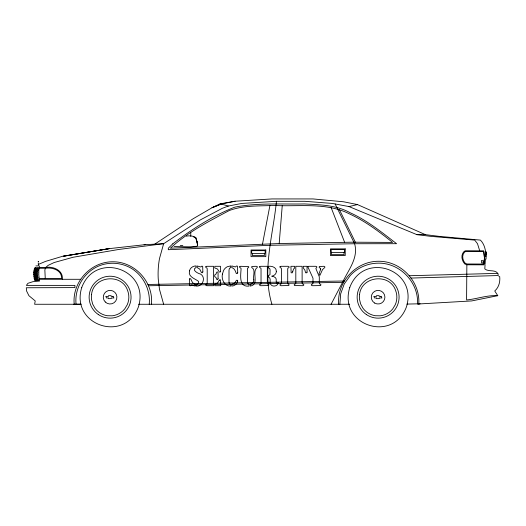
<?xml version="1.0" encoding="UTF-8"?>
<svg xmlns="http://www.w3.org/2000/svg" width="526" height="526" viewBox="0 0 526 526"><rect width="100%" height="100%" fill="white"/><g stroke="black" fill="none" stroke-linecap="round" stroke-linejoin="round"><path stroke-width="0.79" d="M76.079 304.265C74.166 286.854 85.646 269.628 102.452 264.696A36.82 36.754 -29.9 0 1 132.263 268.911C143.92 276.531 150.574 290.398 149.226 304.265M486.083 259.075C486.07 252.487 485.281 244.991 480.416 240.099L439.046 236.352L425.376 234.642L416.881 234.642L348.988 206.573L332.287 203.437L304.883 201.307L276.433 201.307L241.776 203.437L228.323 206.047L222.32 208.303L200.452 219.848L163.639 243.696L118.935 249.436L73.048 257.273L54.185 262.52L48.168 265.347L45.637 267.504L39.667 267.504L38.852 269.969L38.812 275.124L39.588 281.029L32.855 281.699L27.963 283.304L26.366 285.381L74.922 285.381L74.922 287.597L26.3 287.761L26.576 290.983L28.904 295.678L35.222 300.931L34.624 304.265L81.03 304.265M74.219 304.265C71.924 282.258 90.696 261.593 112.82 261.777C134.945 261.593 153.724 282.258 151.429 304.265M485.051 264.782L484.808 268.891C488.562 272.198 494.67 269.154 497.82 273.369L498.339 275.539L410.911 278.07M485.097 263.993L485.386 259.022L484.407 259.022L483.966 264.828L466.864 264.782L464.806 263.96C461.591 260.672 460.598 254.709 464.202 251.329L465.569 250.764L483.71 250.843L484.354 256.655L486.155 256.721M338.659 304.265C336.89 281.844 356.069 261.172 378.556 261.264C401.042 261.008 420.379 281.541 418.775 303.969L471.71 300.931L497.767 295.678L494.756 290.983C498.865 287.4 500.298 281.87 499.7 276.591L498.865 276.591M138.548 304.265L339.862 304.265L340.684 293.791L344.274 283.922L350.375 275.374A38.871 38.839 4.9 0 1 378.582 263.151C400.174 262.934 418.801 282.495 417.519 304.054L418.775 303.969M279.194 243.525L352.091 242.19L392.613 242.414C379.174 231.69 365.366 221.209 349.658 213.99C327.001 202.372 300.333 206.606 275.834 205.541L274.408 205.423C259.325 206.172 243.531 205.114 229.165 210.591C208.618 221.453 187.572 232.301 170.385 248.187L279.194 243.525L282.245 205.541M276.433 201.307C273.185 235.109 261.659 270.634 271.922 304.265M262.481 244.189L269.904 205.548M34.21 271.745L34.124 272.863M34.368 270.982L34.584 269.904M34.289 271.745L34.203 272.863M34.44 270.982L34.657 269.904M39.259 278.537L61.581 278.537C62.055 270.134 52.232 267.123 45.4 268.267L44.861 269.969L45.249 278.537M197.355 245.642L197.684 244.853L197.086 241.539L195.843 237.831L193.39 236.812M331.084 304.265L342.82 281.805C348.357 269.969 358.679 257.845 354.623 243.735L335.147 203.976M35.268 267.892L34.723 269.2L35.341 267.892M344.03 252.395L344.569 251.967L344.569 249.548L331.117 249.548L331.505 254.669L344.03 254.669L344.03 252.395L331.505 252.395M154.664 244.209L193.068 218.796L212.123 207.691L220.078 203.871L235.122 201.221L272.001 198.933L313.009 198.933L343.642 201.793L357.483 204.575L425.376 234.642M264.335 253.532L265.143 253.157L265.143 250.659L251.691 250.659L251.691 253.157L252.454 253.532L264.335 253.532L264.335 255.59L252.454 255.59L252.454 253.532M38.227 264.479L45.492 261.402L62.745 256.234L109.362 248.607L63.35 256.234L109.474 248.607L145.13 244.662L163.639 243.696L159.49 258.588A85.639 85.521 -30.9 0 0 158.254 279.135L159.49 289.372L163.639 304.265M228.323 206.047L221.183 204.003L212.123 207.691L221.183 204.003L235.122 201.221M186.237 236.148C189.281 235.523 193.062 235.812 195.725 237.496L197.572 244.906M357.483 204.575L348.988 206.573M144.065 244.781L145.13 244.662M180.273 245.642L182.838 245.392M485.971 254.492C484.873 248.765 487.037 254.939 485.498 254.525L485.373 251.421M485.34 251.421C486.405 250.922 486.714 255.616 485.597 255.261M486.05 255.235L485.965 254.301M485.353 252.184L485.82 252.151L485.912 254.308M229.112 283.034L229.612 283.021M409.254 275.736L497.82 273.369M147.944 284.461L344.445 280.989M148.378 285.763L343.511 282.317M73.64 304.265L80.951 304.153M339.862 304.265L349.672 304.238M406.894 304.081L420.083 303.778L418.44 303.765M38.227 262.928L38.483 265.091M35.899 265.939L39.148 265.827L39.667 267.504M39.417 268.267L45.4 268.267M39.358 279.293L80.833 279.293M497.767 295.678C487.168 294.987 477.056 298.972 466.588 299.958L466.864 264.782M45.637 267.504C53.119 265.965 63.422 270.41 62.338 279.293M174.099 246.556L190.951 246.865L197.263 246.188L197.658 245.123L197.02 241.48M220.078 203.871L221.183 204.003M416.881 234.642L430.814 236.352L474.689 240.099L477.503 243.696L479.712 250.83M195.31 237.469L195.79 237.89M339.474 209.802L355.451 242.414M34.887 279.418L35.288 280.371L34.762 280.371L34.361 279.418L35.683 279.418L36.07 280.358L35.36 280.371L34.986 279.47M331.117 207.52L344.629 242.328M34.42 276.656L34.295 275.755M34.341 276.656L34.223 275.755M34.571 277.59L34.723 278.524L34.499 277.59M485.768 251.395L485.833 252.335M34.262 274.769L34.229 273.724L34.19 274.769M190.767 232.439L190.767 236.332M38.483 261.784L38.227 261.337L38.227 261.784M91.55 294.409L91.465 299.301L92.648 304.048L95.015 308.335A18.752 18.752 0 0 0 107.317 315.725L112.209 315.81A18.752 18.752 0 0 0 124.767 308.861L127.285 304.659A18.752 18.752 0 0 0 127.542 290.313C121.559 272.863 93.457 276.058 91.55 294.409M359.567 294.409L359.482 299.301L360.665 304.048L363.039 308.335A18.752 18.752 0 0 0 375.334 315.725L380.232 315.81A18.752 18.752 0 0 0 392.784 308.861L395.302 304.659A18.752 18.752 0 0 0 395.559 290.313C389.575 272.863 361.474 276.058 359.567 294.409M35.097 272.041L35.071 272.863L36.314 272.863L36.353 271.745L35.097 272.041M36.287 273.724L36.287 274.769L35.13 274.769L35.097 273.724L36.287 273.724M36.518 271.745L36.478 272.863L37.813 272.863L37.865 271.745L36.518 271.745M34.926 272.1L34.907 272.863L33.598 272.863L33.684 271.745L34.992 271.745L34.926 272.1M36.452 273.724L36.445 274.769L37.727 274.769L37.773 273.724L36.452 273.724M37.694 275.755L37.833 276.656L36.61 276.656L36.478 275.755L37.694 275.755M481.704 260.718L481.586 262.934L483.197 262.934L483.315 260.718L481.704 260.718M484.42 257.865L483.953 264.065L467.016 263.993L465.306 263.316C462.459 260.363 461.499 255.051 464.675 251.98L465.72 251.546L483.736 251.395L484.42 257.865M253.769 279.839C253.92 281.936 252.473 284.001 250.31 284.231L250.31 286.098C259.864 284.395 251.198 271.758 257.221 267.537L257.359 266.675L256.195 266.301L251.829 266.452L251.698 267.458C256.07 269.805 252.671 276.111 253.769 279.839M222.413 274.105C221.209 279.49 224.47 286.42 230.671 286.098L230.671 284.362L229.487 283.79L229.007 282.482L229.007 270.121L229.415 268.372L230.671 267.635L230.671 265.913L227.291 266.741A8.876 8.87 -12 0 0 223.576 270.443L222.413 274.105M276.334 271.258C276.498 273.914 274.125 275.769 271.712 276.196L273.724 276.637L275.525 277.774L276.157 278.971L276.314 282.922L277.675 282.238L278.399 283.008C277.682 286.289 272.514 287.268 270.673 284.428C269.042 282.278 271.666 278.057 268.484 277.149L268.484 275.624L269.969 274.644L270.081 269.91L269.733 268.576L268.47 267.879L268.47 266.301C271.751 265.854 276.479 267.221 276.334 271.258M189.505 270.857C187.874 276.926 194.955 278.563 198.453 281.305C199.209 282.837 197.861 284.316 196.336 284.474L196.336 286.098C202.773 286.67 206.291 277.347 200.511 274.053C197.954 273.559 191.096 269.858 195.994 267.55L195.994 265.913C193.035 265.939 190.11 267.846 189.505 270.857M38.431 267.78L38.293 269.2L36.952 269.2L37.313 267.819L38.431 267.78M237.706 272.724L237.456 273.553L236.325 273.586C235.444 271.278 234.589 268.227 231.795 267.649L231.795 265.926L235.464 266.965L236.516 265.998L237.502 266.143L237.706 272.724M38.082 269.897L37.911 270.982L36.623 270.982L36.813 269.897L38.082 269.897M320.735 269.082L319.058 273.592L319.854 275.46L322.556 269.529L324.785 267.537L324.858 266.748L323.924 266.301L319.289 266.511L319.183 267.556L320.512 268.378L320.735 269.082M218.066 278.543L217.705 279.661L216.857 279.523L215.87 277.347L214.713 276.65L214.713 274.999L215.936 274.131L216.817 272.133L217.343 271.929L217.968 272.284L218.066 273.125L218.066 278.543M292.791 271.291L292.344 272.803L291.148 272.784L290.911 266.301L294.652 266.301L294.652 268.017L293.613 269.003L292.791 271.291M237.739 280.963C237.252 283.711 234.629 285.98 231.834 286.098L231.834 284.362L234.787 283.041L236.437 280.259L237.509 280.319L237.739 280.963M36.61 270.147L36.465 270.982L35.295 270.982L35.518 269.897L36.61 270.147M35.36 269.904L35.143 270.982L33.835 270.982L34.058 269.897L35.36 269.904M35.623 268.569L35.498 269.2L34.197 269.2L34.742 267.892L35.946 267.872L35.623 268.569M35.781 268.562L35.656 269.2L36.8 269.2L37.155 267.826L36.064 267.865L35.781 268.562M81.754 287.479C70.03 324.989 124.701 343.708 138.43 306.888C150.153 269.378 95.489 250.652 81.754 287.479M349.77 287.479C338.047 324.989 392.718 343.708 406.447 306.888C418.17 269.378 363.505 250.652 349.77 287.479M307.795 266.715L312.99 278.201L312.99 283.008L312.773 283.803L311.405 284.435L311.333 285.276L312.503 285.71L320.682 285.565L320.893 284.435L319.512 283.803L319.302 283.008L319.302 276.808L315.83 268.457L316.797 267.425L316.81 266.689L315.778 266.301L308.808 266.301L307.795 266.715M239.698 266.728L239.771 267.524L240.908 268.161L241.079 268.885C240.691 275.571 238.705 287.249 249.002 286.098L249.002 284.231L247.72 283.363L247.398 280.818L247.398 268.885L247.562 268.161L248.706 267.524L248.686 266.61L240.698 266.301L239.698 266.728M205.824 266.721L205.896 267.524L207.034 268.161L207.205 268.885L207.205 283.12L207.034 283.849L205.896 284.487L205.824 285.283L206.817 285.71L213.517 285.71L213.517 266.301L206.817 266.301L205.824 266.721M259.653 266.721L259.726 267.524L260.863 268.161L261.034 268.885L261.034 283.12L260.863 283.849L259.726 284.487L259.653 285.283L260.646 285.71L268.74 285.539L268.944 284.435L267.563 283.803L267.346 283.008L267.346 266.301L260.646 266.301L259.653 266.721M280.016 266.721L280.088 267.524L281.226 268.161L281.397 268.885L281.397 283.12L281.226 283.849L280.088 284.487L280.016 285.283L281.015 285.71L288.886 285.519L289.024 284.487L287.886 283.849L287.715 283.12L287.715 268.885L287.886 268.161L289.024 267.524L289.096 266.721L288.097 266.301L281.015 266.301L280.016 266.721M220.512 271.331L220.341 271.975L219.349 272.041L217.494 269.003L214.786 267.964L214.786 266.301L220.512 266.301L220.512 271.331M295.809 283.008L295.592 283.803L294.225 284.435L294.376 285.519L302.608 285.71L303.791 285.276L303.712 284.435L302.332 283.803L302.121 283.008L302.121 266.301L295.809 266.301L295.809 283.008M189.564 278.833L189.538 285.605L190.425 285.828L191.569 285.039L195.258 286.098L195.258 284.474L192.549 282.672L190.629 278.721L189.564 278.833M202.852 271.903L202.346 272.777L201.484 272.652L199.696 269.069L197.119 267.55L197.119 265.985L200.847 266.965L201.806 266.136L202.674 266.334L202.852 271.903M307.039 272.113L306.809 272.784L305.613 272.803L304.85 270.055L303.305 268.017L303.305 266.301L307.039 266.301L307.039 272.113M219.204 280.417L217.54 282.995L214.799 284.171L214.799 285.71L220.716 285.71L220.558 279.871L219.533 279.799L219.204 280.417M172.784 243.821L168.307 248.226L168.307 249.705L270.173 245.287L354.623 243.735L396.571 243.696C381.856 232.347 367.306 220.493 350.231 212.793C336.226 204.962 320.097 204.778 304.508 203.943C281.318 204.358 257.793 202.694 234.879 207.119C212.465 215.903 191.885 229.251 172.784 243.821M268.069 282.764L267.346 282.797L268.069 282.764M37.379 280.305L36.228 280.351L35.84 279.418L37.024 279.418L37.379 280.305M38.648 280.259L37.537 280.299L37.182 279.418L38.411 279.418L38.648 280.259M113.051 296.362L111.15 296.388L111.15 295.651L108.507 295.651L108.507 296.388L105.825 296.388L106.561 297.979L108.507 297.979L108.507 298.636L111.269 298.636L111.269 297.979L113.912 297.979L113.051 296.362M381.067 296.362L379.167 296.388L379.167 295.651L376.524 295.651L376.524 296.388L373.841 296.388L374.584 297.979L376.524 297.979L376.524 298.636L379.285 298.636L379.285 297.979L381.935 297.979L381.067 296.362M345.234 248.883L330.453 248.883L330.453 255.537L345.234 255.537L345.234 248.883M265.808 249.995L251.027 249.995L251.027 256.642L265.808 256.642L265.808 249.995M34.94 273.724L33.625 273.724L33.657 274.769L34.972 274.769L34.94 273.724M35.005 275.755L33.69 275.755L33.815 276.656L35.13 276.656L35.005 275.755M36.32 275.755L35.163 275.755L35.288 276.656L36.452 276.656L36.32 275.755M35.281 277.59L33.966 277.59L34.118 278.524L35.433 278.524L35.281 277.59M36.61 277.59L35.446 277.59L35.597 278.524L36.774 278.524L36.61 277.59M37.99 277.59L36.767 277.59L36.925 278.524L38.155 278.524L37.99 277.59M105.279 301.996A6.805 6.805 0 0 0 116.667 298.946A6.805 6.805 0 0 0 108.33 290.608A6.805 6.805 0 0 0 105.279 301.996M98.296 314.515A20.968 20.968 0 0 0 131 298.735A20.968 20.968 0 0 0 100.979 278.3A20.968 20.968 0 0 0 98.296 314.515M374.709 303.075A6.805 6.805 0 0 0 384.92 297.183A6.805 6.805 0 0 0 374.709 291.286A6.805 6.805 0 0 0 374.709 303.075M366.313 314.515A20.968 20.968 0 0 0 399.024 298.735A20.968 20.968 0 0 0 368.996 278.3A20.968 20.968 0 0 0 366.313 314.515"/></g></svg>
